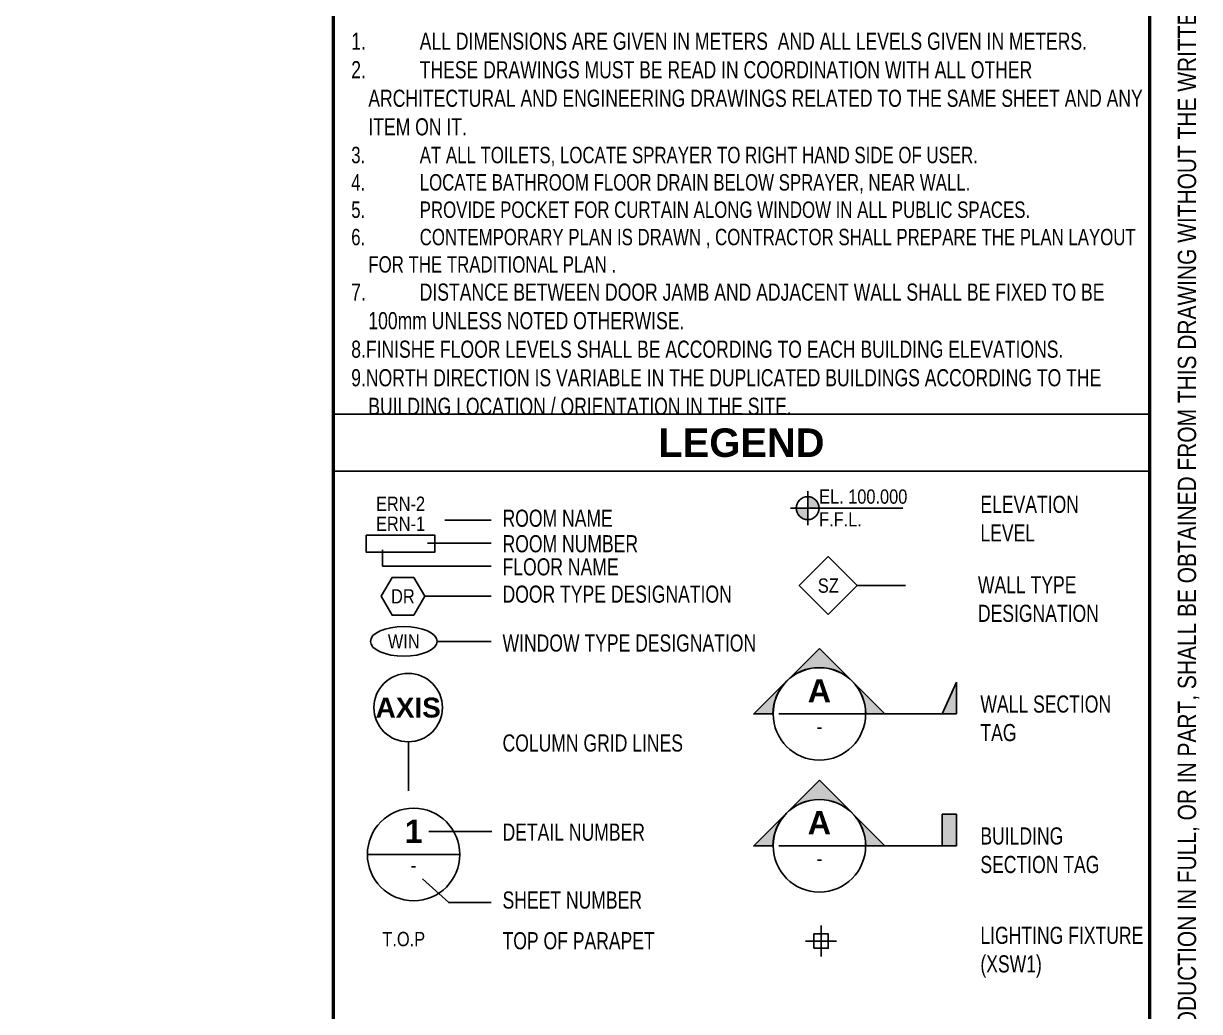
# Paper-space layout 'Layout1' of a CAD drawing. Extents: x 51 to 892, y -832 to -238.
# Drawn here: x 681.3 to 887.3, y -545.2 to -372.1 of the extents above; entities that cross this region are included whole.
import ezdxf
from ezdxf.enums import TextEntityAlignment as Align

# ---------------------------------------------------------------- set-up
doc = ezdxf.new("R2010")
doc.units = 0
doc.header["$LTSCALE"] = 10
doc.header["$MEASUREMENT"] = 0
for name, color, linetype in [('ELEV&SEC LEGEND$0$A-DESGNATOR-V', 1, 'Continuous'), ('FLOOR PLAN LEGEND$0$A-DESGNATOR-V', 1, 'Continuous'), ('X-TTBL-Arch$0$A-FRAME$0$A-LEGEND', 7, 'Continuous'), ('X-TTBL-Arch$0$A-FRAME$0$EBDR$0$G-Border-Ext', 4, 'Continuous')]:
    doc.layers.add(name, color=color, linetype=linetype)
for name, color, linetype, lineweight in [('ELEV&SEC LEGEND$0$Plans Legend$0$A-TXT-25', 40, 'Continuous', 15), ('X-TTBL-Arch$0$A-FRAME$0$0-XREF-TB', 3, 'Continuous', 9), ('X-TTBL-Arch$0$FLOOR PLANS NOTES$0$Plans Legend$0$A-TXT-25', 40, 'Continuous', 15)]:
    doc.layers.add(name, color=color, linetype=linetype, lineweight=lineweight)
doc.styles.add('ELEV&SEC LEGEND$0$Plans Legend$0$b1-grd$0$EN-SB', font='swissb.ttf')
doc.styles.add('ELEV&SEC LEGEND$0$Plans Legend$0$EN-SB', font='swissb.ttf')
doc.styles.add('ELEV&SEC LEGEND$0$Plans Legend$0$EN-SC', font='swissc.ttf')
doc.styles.add('ELEV&SEC LEGEND$0$Plans Legend$0$EN-SCL-DIM', font='swisscl.ttf')
doc.styles.add('X-TTBL-Arch$0$A-FRAME$0$Arial Narrow_6', font='ARIALN.TTF', dxfattribs={"height": 3.441489361702127})
doc.styles.add('X-TTBL-Arch$0$A-FRAME$0$Arial_B_4', font='arialbd.ttf', dxfattribs={"height": 3.044268605645851})
doc.styles.add('X-TTBL-Arch$0$FLOOR PLANS NOTES$0$Plans Legend$0$EN-SCL', font='swisscl.ttf')

# ---------------------------------------------------------------- blocks, each defined once
blk = doc.blocks.new('*U26')
at = {"layer": 'ELEV&SEC LEGEND$0$A-DESGNATOR-V', "ltscale": 0.005}
h = blk.add_hatch(color=256, dxfattribs=at)
h.paths.add_polyline_path([(818.6440022791535, -455.0568209754402), (818.6440022791535, -457.0568209754402), (820.6440022791535, -457.0568209754402, 0.4142135623730951)])
h.paths.add_polyline_path([(818.6440022791535, -457.0568209754402), (816.6440022791535, -457.0568209754402, 0.4142135623730951), (818.6440022791535, -459.0568209754402)])
h = blk.add_hatch(color=256, dxfattribs=at)
edge = h.paths.add_edge_path()
edge.add_line((820.686318422066, -481.6191057479731), (809.1958332277848, -493.1095909422545))
edge.add_line((809.1958332277848, -493.1095909422545), (812.561318422066, -493.1095909422545))
edge.add_arc((820.686318422066, -493.1095909422545), 8.125, 0, 180, ccw=False)
edge.add_line((828.811318422066, -493.1095909422545), (832.1768036163473, -493.1095909422545))
edge.add_line((832.1768036163473, -493.1095909422545), (820.686318422066, -481.6191057479731))
h = blk.add_hatch(color=256, dxfattribs=at)
edge = h.paths.add_edge_path()
edge.add_line((820.686318422066, -504.7311843109385), (809.1958332277848, -516.2216695052199))
edge.add_line((809.1958332277848, -516.2216695052199), (812.561318422066, -516.2216695052199))
edge.add_arc((820.686318422066, -516.2216695052199), 8.125, 0, 180, ccw=False)
edge.add_line((828.811318422066, -516.2216695052199), (832.1768036163473, -516.2216695052199))
edge.add_line((832.1768036163473, -516.2216695052199), (820.686318422066, -504.7311843109385))
blk.add_hatch(color=256, dxfattribs=at).paths.add_polyline_path([(842.188504732137, -516.2216695050288), (844.6885047320509, -516.2216695050288), (844.6885047320509, -510.6616695052201), (842.188504732137, -510.6616695050288)])
for p, q in [((818.6440022791535, -454.0568209754402), (818.6440022791535, -460.0568209754402)), ((815.6440022791535, -457.0568209754402), (835.3155020675367, -457.0568209754402)), ((744.1557316447552, -467.2440218056352), (744.1557316447552, -464.367086204073)), ((827.3271124224275, -470.6228880954091), (835.7956787524902, -470.6228880954091)), ((751.5521701412408, -472.5012056858725), (763.189842821708, -472.5012056858726)), ((753.736961192787, -480.389657380778), (763.189842821708, -480.3896573807781)), ((844.6885047320509, -487.5495909420634), (842.1885047320511, -493.1095909420634)), ((844.6885047320509, -493.1095909420634), (844.6885047320509, -487.5495909420634)), ((813.598818422066, -493.1095909422544), (827.7738184220661, -493.1095909422544)), ((820.9859173602424, -493.1095909422544), (844.6885047320504, -493.1095909422544)), ((842.1885047320511, -493.1095909420634), (844.6885047320509, -493.1095909420634)), ((748.7127403260465, -506.6084588700439), (748.7127403260465, -497.9971904602921)), ((842.188504732137, -516.2216695050288), (842.188504732137, -510.6616695050288)), ((842.188504732137, -510.6616695050288), (844.6885047320509, -510.6616695052201)), ((844.6885047320509, -516.2216695050288), (844.6885047320509, -510.6616695050288)), ((813.598818422066, -516.2216695052198), (827.7738184220661, -516.2216695052198)), ((820.9859173602424, -516.2216695052198), (844.6885047320504, -516.2216695052198)), ((842.1885047320511, -516.2216695050288), (844.6885047320509, -516.2216695050288)), ((741.5186984576301, -517.7296800500357), (757.7186984576301, -517.7296800500357)), ((820.9859173602425, -530.1796999017579), (820.9859173602423, -535.6285064278395)), ((823.7103206232833, -532.9041031647987), (818.2615140972015, -532.9041031647987))]:
    blk.add_line(p, q, dxfattribs=at)
for points in [[(755.0903805961316, -459.1453436519644), (763.189842821708, -459.1453436519644)], [(752.0501445961318, -463.1946827287998), (763.189842821708, -463.1946827287998)], [(744.1557316447552, -467.2440218056352), (763.189842821708, -467.2440218056352)], [(752.2924428943386, -513.6858684110797), (763.3332911303228, -513.6858684110797)], [(751.190754985272, -521.9985576404041), (755.7719254299163, -526.1624037572791), (763.189842821708, -526.1624037572791)]]:
    blk.add_lwpolyline(points, dxfattribs=at)
for points in [[(741.3214195961318, -461.7808448164924), (753.3214195961318, -461.7808448164924), (753.3214195961318, -464.7808448164924), (741.3214195961318, -464.7808448164924)], [(822.2506379838555, -475.6993625339202), (817.1741635452836, -470.6228880954091), (822.2506379838555, -465.5464136569153), (827.3271124224275, -470.6228880954091)], [(751.5521701412408, -472.5012056858725), (749.6469142529079, -469.2012056858803), (745.8364024762627, -469.2012056858733), (743.9311465879366, -472.5012056858657), (745.8364024762695, -475.8012056858786), (749.6469142529149, -475.8012056858717)], [(819.7359173602425, -534.1541031647987), (822.2359173602425, -534.1541031647987), (822.2359173602425, -531.6541031647987), (819.7359173602425, -531.6541031647987)]]:
    blk.add_lwpolyline(points, close=True, dxfattribs=at)
for points in [[(820.686318422066, -481.6191057479731), (809.1958332277848, -493.1095909422545), (812.561318422066, -493.1095909422545, -0.9999999999999999), (828.811318422066, -493.1095909422545), (832.1768036163473, -493.1095909422545)], [(820.686318422066, -504.7311843109385), (809.1958332277848, -516.2216695052199), (812.561318422066, -516.2216695052199, -0.9999999999999999), (828.811318422066, -516.2216695052199), (832.1768036163473, -516.2216695052199)]]:
    blk.add_lwpolyline(points, format="xyb", close=True, dxfattribs=at)
for centre, radius in [((818.6440022791535, -457.0568209754402), 2), ((748.6666114291033, -491.9973677858403), 6), ((820.686318422066, -493.1095909422544), 8.100000000000001), ((820.686318422066, -516.2216695052198), 8.100000000000001), ((749.6186984576302, -517.7296800500357), 8.100000000000016)]:
    blk.add_circle(centre, radius, dxfattribs=at)
blk.add_ellipse((747.8869611927871, -480.389657380778), major_axis=(5.850000000000001, 0), ratio=0.4444444444444444, dxfattribs=at)
blk.add_solid([(844.6885047320509, -487.5495909422547), (844.6885047320504, -493.1095909422544), (842.1885047320511, -493.1095909422544)], dxfattribs=at)
at = {"layer": 'FLOOR PLAN LEGEND$0$A-DESGNATOR-V', "ltscale": 0.005}
blk.add_lwpolyline([(741.3214195961318, -461.7808448164924), (753.3214195961318, -461.7808448164924), (753.3214195961318, -464.7808448164924), (741.3214195961318, -464.7808448164924)], close=True, dxfattribs=at)
at = {"layer": 'ELEV&SEC LEGEND$0$Plans Legend$0$A-TXT-25', "style": 'ELEV&SEC LEGEND$0$Plans Legend$0$EN-SCL-DIM'}
for s, p in [('ROOM NAME', (765.189842821708, -460.3134706519644)), ('ROOM NUMBER ', (765.189842821708, -464.7844087287997)), ('FLOOR NAME', (765.189842821708, -468.8337478056351)), ('DOOR TYPE DESIGNATION', (765.189842821708, -473.6172363092847)), ('WINDOW TYPE DESIGNATION', (765.189842821708, -482.1818571487854)), ('COLUMN GRID LINES', (765.189842821708, -499.6983938343553)), ('DETAIL NUMBER', (765.189842821708, -515.3219081898065)), ('SHEET NUMBER', (765.189842821708, -527.2197035160709)), ('TOP OF PARAPET', (765.189842821708, -534.3479396428374))]:
    blk.add_text(s, height=3, dxfattribs=at).set_placement(p)
at = {"layer": 'ELEV&SEC LEGEND$0$Plans Legend$0$A-TXT-25'}
for s, insert, char_height, width, attachment_point, style in [('ERN-2', (747.3214195961319, -455.0308448164924), 2.5, 8.253246753246799, 2, 'ELEV&SEC LEGEND$0$Plans Legend$0$EN-SC'), ('EL. 100.000', (820.6440022791535, -453.7727300663493), 2.5, 32.2693023933324, 1, 'ELEV&SEC LEGEND$0$Plans Legend$0$EN-SC'), ('ELEVATION LEVEL', (848.8927330453678, -454.8783408164924), 3, 20.32179182523566, 1, 'ELEV&SEC LEGEND$0$Plans Legend$0$EN-SCL-DIM'), ('ERN-1', (747.3214195961319, -458.5308448164924), 2.5, 8.253246753246799, 2, 'ELEV&SEC LEGEND$0$Plans Legend$0$EN-SC'), ('F.F.L.', (820.6440022791535, -457.7568209754402), 2.5, 8.170454545454504, 1, 'ELEV&SEC LEGEND$0$Plans Legend$0$EN-SC'), ('SZ', (822.2506379838554, -469.3745114720325), 2.5, 3.251623376623343, 2, 'ELEV&SEC LEGEND$0$Plans Legend$0$EN-SC'), ('WALL TYPE DESIGNATION', (848.4570526071573, -468.9767897670195), 3, 28.60790021367393, 1, 'ELEV&SEC LEGEND$0$Plans Legend$0$EN-SCL-DIM'), ('DR', (747.7416583645888, -471.2512056858684), 2.5, 5.824675324675354, 2, 'ELEV&SEC LEGEND$0$Plans Legend$0$EN-SC'), ('WIN', (747.8869611927871, -479.139657380778), 2.5, 5.290584415584362, 2, 'ELEV&SEC LEGEND$0$Plans Legend$0$EN-SC'), ('A', (820.6863184220659, -487.0345909422543), 4.050000000000001, 7.522606924643583, 2, 'ELEV&SEC LEGEND$0$Plans Legend$0$EN-SB'), ('AXIS', (748.6666114291035, -490.2461797342449), 3.5, 9.63034623217925, 2, 'ELEV&SEC LEGEND$0$Plans Legend$0$b1-grd$0$EN-SB'), ('WALL SECTION TAG', (848.8927330453678, -489.8770084579947), 3, 23.12804788791163, 1, 'ELEV&SEC LEGEND$0$Plans Legend$0$EN-SCL-DIM'), ('-', (820.6863184220659, -493.9502727604361), 2.7, 1.185194805194783, 2, 'ELEV&SEC LEGEND$0$Plans Legend$0$EN-SC'), ('A', (820.6863184220659, -510.1466695052197), 4.050000000000001, 7.522606924643583, 2, 'ELEV&SEC LEGEND$0$Plans Legend$0$EN-SB'), ('1', (749.6186984576301, -511.6546800500356), 4.050000000000001, 7.522606924643583, 2, 'ELEV&SEC LEGEND$0$Plans Legend$0$EN-SB'), ('BUILDING SECTION TAG', (848.8927330453678, -512.9890870209601), 3, 23.34289895196775, 1, 'ELEV&SEC LEGEND$0$Plans Legend$0$EN-SCL-DIM'), ('-', (820.6863184220659, -517.0623513234015), 2.7, 1.185194805194783, 2, 'ELEV&SEC LEGEND$0$Plans Legend$0$EN-SC'), ('-', (749.6186984576301, -518.2328618682174), 2.7, 1.185194805194783, 2, 'ELEV&SEC LEGEND$0$Plans Legend$0$EN-SC'), ('T.O.P', (747.8869611927871, -531.30573987483), 2.5, 5.290584415584362, 2, 'ELEV&SEC LEGEND$0$Plans Legend$0$EN-SC'), ('LIGHTING FIXTURE (XSW1)', (848.8927330453688, -530.4041031647986), 3, 31.86199026676695, 1, 'ELEV&SEC LEGEND$0$Plans Legend$0$EN-SCL-DIM')]:
    blk.add_mtext(s, dxfattribs=dict(at, insert=insert, char_height=char_height, width=width, attachment_point=attachment_point, style=style))
blk = doc.blocks.new('X-TTBL-Arch$0$FLOOR PLANS NOTES')
at = {"layer": 'X-TTBL-Arch$0$FLOOR PLANS NOTES$0$Plans Legend$0$A-TXT-25', "insert": (738.6838581409651, -373.7290944381289), "char_height": 3, "width": 139.8496539726476, "attachment_point": 1, "style": 'X-TTBL-Arch$0$FLOOR PLANS NOTES$0$Plans Legend$0$EN-SCL'}
blk.add_mtext('\\pi-3,l3;1.^IALL DIMENSIONS ARE GIVEN IN METERS  AND ALL LEVELS GIVEN IN METERS.\\P2.^ITHESE DRAWINGS MUST BE READ IN COORDINATION WITH ALL OTHER ARCHITECTURAL AND ENGINEERING DRAWINGS RELATED TO THE SAME SHEET AND ANY ITEM ON IT.\\P{\\H0.95833x;3.^IAT ALL TOILETS, LOCATE SPRAYER TO RIGHT HAND SIDE OF USER.\\P4.^ILOCATE BATHROOM FLOOR DRAIN BELOW SPRAYER, NEAR WALL.\\P5.^IPROVIDE POCKET FOR CURTAIN ALONG WINDOW IN ALL PUBLIC SPACES.\\P6.^ICONTEMPORARY PLAN IS DRAWN , CONTRACTOR SHALL PREPARE THE PLAN LAYOUT FOR THE TRADITIONAL PLAN .}\\P7.^IDISTANCE BETWEEN DOOR JAMB AND ADJACENT WALL SHALL BE FIXED TO BE 100mm UNLESS NOTED OTHERWISE.\\P8.FINISHE FLOOR LEVELS SHALL BE ACCORDING TO EACH BUILDING ELEVATIONS.\\P9.NORTH DIRECTION IS VARIABLE IN THE DUPLICATED BUILDINGS ACCORDING TO THE BUILDING LOCATION / ORIENTATION IN THE SITE.', dxfattribs=at)
blk = doc.blocks.new('X-TTBL-Arch$0$A-FRAME')
at = {"layer": 'X-TTBL-Arch$0$A-FRAME$0$A-LEGEND', "color": 1}
for points in [[(735.5335121136127, -440.5787484107765), (878.5335121136128, -440.5787484107765)], [(735.5335121136127, -450.5787484107765), (878.5335121136128, -450.5787484107765)]]:
    blk.add_lwpolyline(points, dxfattribs=at)
at = {"layer": 'X-TTBL-Arch$0$A-FRAME$0$EBDR$0$G-Border-Ext', "const_width": 0.6}
blk.add_lwpolyline([(63.53351211361633, -818.5787476274296), (63.53351211361633, -250.5787476274369), (878.5335121136127, -250.5787476274365), (878.5335121136127, -818.5787476274293)], close=True, dxfattribs=at)
blk.add_lwpolyline([(735.5335121136127, -250.5787476274371), (735.5335121136127, -818.5787476274298)], dxfattribs=at)
at = {"layer": 'X-TTBL-Arch$0$A-FRAME$0$0-XREF-TB', "style": 'X-TTBL-Arch$0$A-FRAME$0$Arial Narrow_6'}
blk.add_text('THIS DRAWING AND THE INFORMATION CONAINED HEREIN ARE THE SOLE PROPERTY OF SAUDI ARAMCO. NO REPRODUCTION IN FULL, OR IN PART, SHALL BE OBTAINED FROM THIS DRAWING WITHOUT THE WRITTEN CONSENT OF SAUDI ARAMCO.', height=3.2, rotation=90, dxfattribs=at).set_placement((885.0735623186038, -534.5787476274329), align=Align.MIDDLE_CENTER)
at = {"layer": 'X-TTBL-Arch$0$A-FRAME$0$A-LEGEND', "color": 3, "style": 'X-TTBL-Arch$0$A-FRAME$0$Arial_B_4'}
blk.add_text('LEGEND', height=5, dxfattribs=at).set_placement((807.0335121136127, -445.5787484107765), align=Align.MIDDLE_CENTER)
blk = doc.blocks.new('X-TTBL-Arch')
for name in ['X-TTBL-Arch$0$A-FRAME', 'X-TTBL-Arch$0$FLOOR PLANS NOTES']:
    blk.add_blockref(name, (0, 0))

psp = doc.layouts.get("Layout1")

# ---------------------------------------------------------------- block references
for name in ['X-TTBL-Arch', '*U26']:
    psp.add_blockref(name, (0, 0))

doc.saveas('drawing.dxf')
